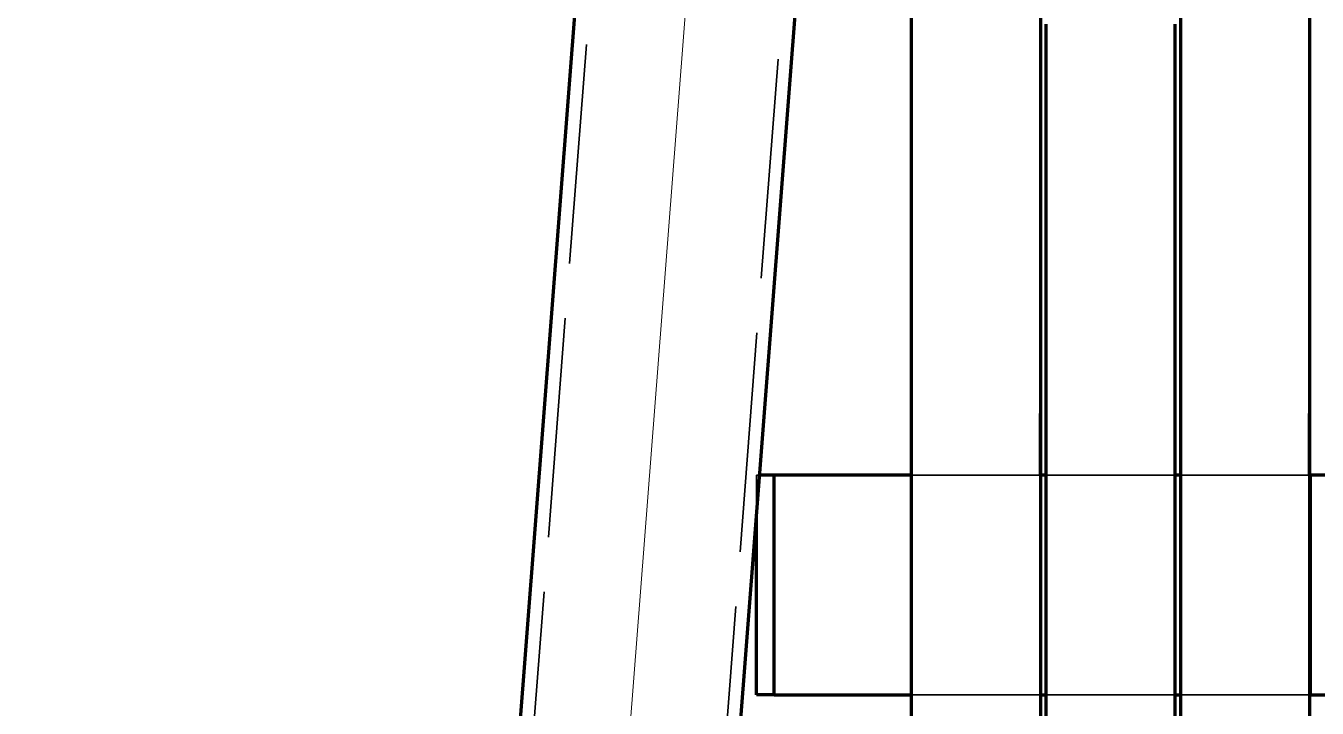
# Model space of a CAD drawing. Header units: millimetres. Extents: x 0 to 2382, y 0 to 420.
# Drawn here: x 247.8 to 271.31, y 229.47 to 241.89 of the extents above; entities that cross this region are included whole.
import ezdxf

# ---------------------------------------------------------------- set-up
doc = ezdxf.new("R2010")
doc.units = ezdxf.units.MM
doc.linetypes.add('IRAM-E-TRAZOS', pattern=[5, 4, -1])
doc.linetypes.add('IRAM-F-TRAZO-PUNTO', pattern=[20, 15, -2, 1, -2])
for name, color, linetype, lineweight in [('01-VISIBLE', 7, 'CONTINUOUS', 70), ('02-OCULTA', 4, 'IRAM-E-TRAZOS', 35), ('03-EJE', 1, 'IRAM-F-TRAZO-PUNTO', 18), ('08-FINA', 5, 'CONTINUOUS', 18)]:
    doc.layers.add(name, color=color, linetype=linetype, lineweight=lineweight)

msp = doc.modelspace()

# ---------------------------------------------------------------- linework, layer by layer
at = {"layer": '01-VISIBLE'}
for p, q in [((256.295, 222.633), (258.903, 256.449)), ((260.283, 222.325), (262.891, 256.141)), ((263.922, 249.816), (263.922, 241.803)), ((266.272, 249.816), (266.272, 241.803)), ((268.822, 249.816), (268.822, 241.803)), ((271.172, 249.816), (271.172, 241.803)), ((263.922, 237.893), (263.922, 234.79)), ((266.272, 237.893), (266.272, 234.79)), ((268.822, 237.893), (268.822, 234.79)), ((271.172, 237.893), (271.172, 234.79)), ((266.372, 237.235), (266.372, 235.097)), ((268.722, 237.235), (268.722, 235.097)), ((261.422, 233.709), (261.161, 233.709)), ((263.922, 233.709), (261.422, 233.709)), ((261.422, 229.709), (261.422, 233.709)), ((266.372, 233.709), (266.272, 233.709)), ((268.822, 233.709), (268.722, 233.709)), ((271.522, 233.709), (271.172, 233.709)), ((261.102, 229.709), (261.102, 232.937)), ((263.922, 233.027), (263.922, 229.209)), ((266.272, 233.027), (266.272, 229.209)), ((268.822, 233.027), (268.822, 229.209)), ((271.172, 233.027), (271.172, 229.209)), ((266.372, 232.716), (266.372, 229.209)), ((268.722, 232.716), (268.722, 229.209)), ((261.422, 229.709), (261.102, 229.709)), ((261.422, 229.709), (263.922, 229.709)), ((266.272, 229.709), (266.372, 229.709)), ((268.722, 229.709), (268.822, 229.709)), ((271.172, 229.709), (271.522, 229.709))]:
    msp.add_line(p, q, dxfattribs=at)
for points in [[(263.922, 241.803), (263.922, 241.753), (263.922, 241.702), (263.922, 241.652), (263.922, 241.602), (263.922, 241.552), (263.922, 241.502), (263.922, 241.452), (263.922, 241.402), (263.922, 241.352), (263.922, 241.301), (263.922, 241.251), (263.922, 241.201), (263.922, 241.151), (263.922, 241.101), (263.922, 241.051), (263.922, 241.001), (263.922, 240.951), (263.922, 240.9), (263.922, 240.85), (263.922, 240.8), (263.922, 240.75), (263.922, 240.7), (263.922, 240.65), (263.922, 240.6), (263.922, 240.55), (263.922, 240.499), (263.922, 240.449), (263.922, 240.399), (263.922, 240.349), (263.922, 240.299), (263.922, 240.249), (263.922, 240.199), (263.922, 240.149), (263.922, 240.098), (263.922, 240.048), (263.922, 239.998), (263.922, 239.948), (263.922, 239.898), (263.922, 239.848), (263.922, 239.798), (263.922, 239.748), (263.922, 239.697), (263.922, 239.647), (263.922, 239.597), (263.922, 239.547), (263.922, 239.497), (263.922, 239.447), (263.922, 239.397), (263.922, 239.347), (263.922, 239.296), (263.922, 239.246), (263.922, 239.196), (263.922, 239.146), (263.922, 239.096), (263.922, 239.046), (263.922, 238.996), (263.922, 238.946), (263.922, 238.895), (263.922, 238.845), (263.922, 238.795), (263.922, 238.745), (263.922, 238.695), (263.922, 238.645), (263.922, 238.595), (263.922, 238.545), (263.922, 238.494), (263.922, 238.444), (263.922, 238.394), (263.922, 238.344), (263.922, 238.294), (263.922, 238.244), (263.922, 238.194), (263.922, 238.144), (263.922, 238.093), (263.922, 238.043), (263.922, 237.993), (263.922, 237.943), (263.922, 237.893)], [(266.272, 241.803), (266.272, 241.753), (266.272, 241.702), (266.272, 241.652), (266.272, 241.602), (266.272, 241.552), (266.272, 241.502), (266.272, 241.452), (266.272, 241.402), (266.272, 241.352), (266.272, 241.301), (266.272, 241.251), (266.272, 241.201), (266.272, 241.151), (266.272, 241.101), (266.272, 241.051), (266.272, 241.001), (266.272, 240.951), (266.272, 240.9), (266.272, 240.85), (266.272, 240.8), (266.272, 240.75), (266.272, 240.7), (266.272, 240.65), (266.272, 240.6), (266.272, 240.55), (266.272, 240.499), (266.272, 240.449), (266.272, 240.399), (266.272, 240.349), (266.272, 240.299), (266.272, 240.249), (266.272, 240.199), (266.272, 240.149), (266.272, 240.098), (266.272, 240.048), (266.272, 239.998), (266.272, 239.948), (266.272, 239.898), (266.272, 239.848), (266.272, 239.798), (266.272, 239.748), (266.272, 239.697), (266.272, 239.647), (266.272, 239.597), (266.272, 239.547), (266.272, 239.497), (266.272, 239.447), (266.272, 239.397), (266.272, 239.347), (266.272, 239.296), (266.272, 239.246), (266.272, 239.196), (266.272, 239.146), (266.272, 239.096), (266.272, 239.046), (266.272, 238.996), (266.272, 238.946), (266.272, 238.895), (266.272, 238.845), (266.272, 238.795), (266.272, 238.745), (266.272, 238.695), (266.272, 238.645), (266.272, 238.595), (266.272, 238.545), (266.272, 238.494), (266.272, 238.444), (266.272, 238.394), (266.272, 238.344), (266.272, 238.294), (266.272, 238.244), (266.272, 238.194), (266.272, 238.144), (266.272, 238.093), (266.272, 238.043), (266.272, 237.993), (266.272, 237.943), (266.272, 237.893)], [(266.372, 241.924), (266.372, 241.873), (266.372, 241.823), (266.372, 241.772), (266.372, 241.722), (266.372, 241.672), (266.372, 241.621), (266.372, 241.571), (266.372, 241.52), (266.372, 241.47), (266.372, 241.419), (266.372, 241.369), (266.372, 241.319), (266.372, 241.268), (266.372, 241.218), (266.372, 241.167), (266.372, 241.117), (266.372, 241.067), (266.372, 241.016), (266.372, 240.966), (266.372, 240.915), (266.372, 240.865), (266.372, 240.815), (266.372, 240.764), (266.372, 240.714), (266.372, 240.663), (266.372, 240.613), (266.372, 240.563), (266.372, 240.512), (266.372, 240.462), (266.372, 240.411), (266.372, 240.361), (266.372, 240.31), (266.372, 240.26), (266.372, 240.21), (266.372, 240.159), (266.372, 240.109), (266.372, 240.058), (266.372, 240.008), (266.372, 239.958), (266.372, 239.907), (266.372, 239.857), (266.372, 239.806), (266.372, 239.756), (266.372, 239.706), (266.372, 239.655), (266.372, 239.605), (266.372, 239.554), (266.372, 239.504), (266.372, 239.453), (266.372, 239.403), (266.372, 239.353), (266.372, 239.302), (266.372, 239.252), (266.372, 239.201), (266.372, 239.151), (266.372, 239.101), (266.372, 239.05), (266.372, 239), (266.372, 238.949), (266.372, 238.899), (266.372, 238.849), (266.372, 238.798), (266.372, 238.748), (266.372, 238.697), (266.372, 238.647), (266.372, 238.596), (266.372, 238.546), (266.372, 238.496), (266.372, 238.445), (266.372, 238.395), (266.372, 238.344), (266.372, 238.294), (266.372, 238.244), (266.372, 238.193), (266.372, 238.143), (266.372, 238.092), (266.372, 238.042), (266.372, 237.992), (266.372, 237.941), (266.372, 237.891), (266.372, 237.84), (266.372, 237.79), (266.372, 237.739), (266.372, 237.689), (266.372, 237.639), (266.372, 237.588), (266.372, 237.538), (266.372, 237.487), (266.372, 237.437), (266.372, 237.387), (266.372, 237.336), (266.372, 237.286), (266.372, 237.235)], [(268.722, 241.924), (268.722, 241.873), (268.722, 241.823), (268.722, 241.772), (268.722, 241.722), (268.722, 241.672), (268.722, 241.621), (268.722, 241.571), (268.722, 241.52), (268.722, 241.47), (268.722, 241.419), (268.722, 241.369), (268.722, 241.319), (268.722, 241.268), (268.722, 241.218), (268.722, 241.167), (268.722, 241.117), (268.722, 241.067), (268.722, 241.016), (268.722, 240.966), (268.722, 240.915), (268.722, 240.865), (268.722, 240.815), (268.722, 240.764), (268.722, 240.714), (268.722, 240.663), (268.722, 240.613), (268.722, 240.563), (268.722, 240.512), (268.722, 240.462), (268.722, 240.411), (268.722, 240.361), (268.722, 240.31), (268.722, 240.26), (268.722, 240.21), (268.722, 240.159), (268.722, 240.109), (268.722, 240.058), (268.722, 240.008), (268.722, 239.958), (268.722, 239.907), (268.722, 239.857), (268.722, 239.806), (268.722, 239.756), (268.722, 239.706), (268.722, 239.655), (268.722, 239.605), (268.722, 239.554), (268.722, 239.504), (268.722, 239.453), (268.722, 239.403), (268.722, 239.353), (268.722, 239.302), (268.722, 239.252), (268.722, 239.201), (268.722, 239.151), (268.722, 239.101), (268.722, 239.05), (268.722, 239), (268.722, 238.949), (268.722, 238.899), (268.722, 238.849), (268.722, 238.798), (268.722, 238.748), (268.722, 238.697), (268.722, 238.647), (268.722, 238.596), (268.722, 238.546), (268.722, 238.496), (268.722, 238.445), (268.722, 238.395), (268.722, 238.344), (268.722, 238.294), (268.722, 238.244), (268.722, 238.193), (268.722, 238.143), (268.722, 238.092), (268.722, 238.042), (268.722, 237.992), (268.722, 237.941), (268.722, 237.891), (268.722, 237.84), (268.722, 237.79), (268.722, 237.739), (268.722, 237.689), (268.722, 237.639), (268.722, 237.588), (268.722, 237.538), (268.722, 237.487), (268.722, 237.437), (268.722, 237.387), (268.722, 237.336), (268.722, 237.286), (268.722, 237.235)], [(268.822, 241.803), (268.822, 241.753), (268.822, 241.702), (268.822, 241.652), (268.822, 241.602), (268.822, 241.552), (268.822, 241.502), (268.822, 241.452), (268.822, 241.402), (268.822, 241.352), (268.822, 241.301), (268.822, 241.251), (268.822, 241.201), (268.822, 241.151), (268.822, 241.101), (268.822, 241.051), (268.822, 241.001), (268.822, 240.951), (268.822, 240.9), (268.822, 240.85), (268.822, 240.8), (268.822, 240.75), (268.822, 240.7), (268.822, 240.65), (268.822, 240.6), (268.822, 240.55), (268.822, 240.499), (268.822, 240.449), (268.822, 240.399), (268.822, 240.349), (268.822, 240.299), (268.822, 240.249), (268.822, 240.199), (268.822, 240.149), (268.822, 240.098), (268.822, 240.048), (268.822, 239.998), (268.822, 239.948), (268.822, 239.898), (268.822, 239.848), (268.822, 239.798), (268.822, 239.748), (268.822, 239.697), (268.822, 239.647), (268.822, 239.597), (268.822, 239.547), (268.822, 239.497), (268.822, 239.447), (268.822, 239.397), (268.822, 239.347), (268.822, 239.296), (268.822, 239.246), (268.822, 239.196), (268.822, 239.146), (268.822, 239.096), (268.822, 239.046), (268.822, 238.996), (268.822, 238.946), (268.822, 238.895), (268.822, 238.845), (268.822, 238.795), (268.822, 238.745), (268.822, 238.695), (268.822, 238.645), (268.822, 238.595), (268.822, 238.545), (268.822, 238.494), (268.822, 238.444), (268.822, 238.394), (268.822, 238.344), (268.822, 238.294), (268.822, 238.244), (268.822, 238.194), (268.822, 238.144), (268.822, 238.093), (268.822, 238.043), (268.822, 237.993), (268.822, 237.943), (268.822, 237.893)], [(271.172, 241.803), (271.172, 241.753), (271.172, 241.702), (271.172, 241.652), (271.172, 241.602), (271.172, 241.552), (271.172, 241.502), (271.172, 241.452), (271.172, 241.402), (271.172, 241.352), (271.172, 241.301), (271.172, 241.251), (271.172, 241.201), (271.172, 241.151), (271.172, 241.101), (271.172, 241.051), (271.172, 241.001), (271.172, 240.951), (271.172, 240.9), (271.172, 240.85), (271.172, 240.8), (271.172, 240.75), (271.172, 240.7), (271.172, 240.65), (271.172, 240.6), (271.172, 240.55), (271.172, 240.499), (271.172, 240.449), (271.172, 240.399), (271.172, 240.349), (271.172, 240.299), (271.172, 240.249), (271.172, 240.199), (271.172, 240.149), (271.172, 240.098), (271.172, 240.048), (271.172, 239.998), (271.172, 239.948), (271.172, 239.898), (271.172, 239.848), (271.172, 239.798), (271.172, 239.748), (271.172, 239.697), (271.172, 239.647), (271.172, 239.597), (271.172, 239.547), (271.172, 239.497), (271.172, 239.447), (271.172, 239.397), (271.172, 239.347), (271.172, 239.296), (271.172, 239.246), (271.172, 239.196), (271.172, 239.146), (271.172, 239.096), (271.172, 239.046), (271.172, 238.996), (271.172, 238.946), (271.172, 238.895), (271.172, 238.845), (271.172, 238.795), (271.172, 238.745), (271.172, 238.695), (271.172, 238.645), (271.172, 238.595), (271.172, 238.545), (271.172, 238.494), (271.172, 238.444), (271.172, 238.394), (271.172, 238.344), (271.172, 238.294), (271.172, 238.244), (271.172, 238.194), (271.172, 238.144), (271.172, 238.093), (271.172, 238.043), (271.172, 237.993), (271.172, 237.943), (271.172, 237.893)], [(266.372, 235.097), (266.372, 235.046), (266.372, 234.996), (266.372, 234.945), (266.372, 234.894), (266.372, 234.844), (266.372, 234.793), (266.372, 234.742), (266.372, 234.692), (266.372, 234.641), (266.372, 234.591), (266.372, 234.54), (266.372, 234.489), (266.372, 234.439), (266.372, 234.388), (266.372, 234.337), (266.372, 234.287), (266.372, 234.236), (266.372, 234.185), (266.372, 234.135), (266.372, 234.084), (266.372, 234.033), (266.372, 233.983), (266.372, 233.932), (266.372, 233.881), (266.372, 233.831), (266.372, 233.78), (266.372, 233.729), (266.372, 233.679), (266.372, 233.628), (266.372, 233.577), (266.372, 233.527), (266.372, 233.476), (266.372, 233.425), (266.372, 233.375), (266.372, 233.324), (266.372, 233.273), (266.372, 233.223), (266.372, 233.172), (266.372, 233.121), (266.372, 233.071), (266.372, 233.02), (266.372, 232.969), (266.372, 232.919), (266.372, 232.868), (266.372, 232.818), (266.372, 232.767), (266.372, 232.716)], [(268.722, 235.097), (268.722, 235.046), (268.722, 234.996), (268.722, 234.945), (268.722, 234.894), (268.722, 234.844), (268.722, 234.793), (268.722, 234.742), (268.722, 234.692), (268.722, 234.641), (268.722, 234.591), (268.722, 234.54), (268.722, 234.489), (268.722, 234.439), (268.722, 234.388), (268.722, 234.337), (268.722, 234.287), (268.722, 234.236), (268.722, 234.185), (268.722, 234.135), (268.722, 234.084), (268.722, 234.033), (268.722, 233.983), (268.722, 233.932), (268.722, 233.881), (268.722, 233.831), (268.722, 233.78), (268.722, 233.729), (268.722, 233.679), (268.722, 233.628), (268.722, 233.577), (268.722, 233.527), (268.722, 233.476), (268.722, 233.425), (268.722, 233.375), (268.722, 233.324), (268.722, 233.273), (268.722, 233.223), (268.722, 233.172), (268.722, 233.121), (268.722, 233.071), (268.722, 233.02), (268.722, 232.969), (268.722, 232.919), (268.722, 232.868), (268.722, 232.818), (268.722, 232.767), (268.722, 232.716)], [(263.922, 234.79), (263.922, 234.74), (263.922, 234.689), (263.922, 234.639), (263.922, 234.588), (263.922, 234.538), (263.922, 234.488), (263.922, 234.437), (263.922, 234.387), (263.922, 234.337), (263.922, 234.286), (263.922, 234.236), (263.922, 234.185), (263.922, 234.135), (263.922, 234.085), (263.922, 234.034), (263.922, 233.984), (263.922, 233.933), (263.922, 233.883), (263.922, 233.833), (263.922, 233.782), (263.922, 233.732), (263.922, 233.682), (263.922, 233.631), (263.922, 233.581), (263.922, 233.53), (263.922, 233.48), (263.922, 233.43), (263.922, 233.379), (263.922, 233.329), (263.922, 233.278), (263.922, 233.228), (263.922, 233.178), (263.922, 233.127), (263.922, 233.077), (263.922, 233.027)], [(266.272, 233.709), (266.272, 233.76), (266.272, 233.812), (266.272, 233.863), (266.272, 233.914), (266.272, 233.965), (266.272, 234.016), (266.272, 234.067), (266.272, 234.118), (266.272, 234.169), (266.272, 234.22), (266.272, 234.272), (266.272, 234.323), (266.272, 234.374), (266.272, 234.425), (266.272, 234.476), (266.272, 234.527), (266.272, 234.578), (266.272, 234.629), (266.272, 234.68), (266.272, 234.731), (266.272, 234.783), (266.272, 234.834)], [(266.272, 234.79), (266.272, 234.74), (266.272, 234.689), (266.272, 234.639), (266.272, 234.588), (266.272, 234.538), (266.272, 234.488), (266.272, 234.437), (266.272, 234.387), (266.272, 234.337), (266.272, 234.286), (266.272, 234.236), (266.272, 234.185), (266.272, 234.135), (266.272, 234.085), (266.272, 234.034), (266.272, 233.984), (266.272, 233.933), (266.272, 233.883), (266.272, 233.833), (266.272, 233.782), (266.272, 233.732), (266.272, 233.682), (266.272, 233.631), (266.272, 233.581), (266.272, 233.53), (266.272, 233.48), (266.272, 233.43), (266.272, 233.379), (266.272, 233.329), (266.272, 233.278), (266.272, 233.228), (266.272, 233.178), (266.272, 233.127), (266.272, 233.077), (266.272, 233.027)], [(268.822, 234.79), (268.822, 234.74), (268.822, 234.689), (268.822, 234.639), (268.822, 234.588), (268.822, 234.538), (268.822, 234.488), (268.822, 234.437), (268.822, 234.387), (268.822, 234.337), (268.822, 234.286), (268.822, 234.236), (268.822, 234.185), (268.822, 234.135), (268.822, 234.085), (268.822, 234.034), (268.822, 233.984), (268.822, 233.933), (268.822, 233.883), (268.822, 233.833), (268.822, 233.782), (268.822, 233.732), (268.822, 233.682), (268.822, 233.631), (268.822, 233.581), (268.822, 233.53), (268.822, 233.48), (268.822, 233.43), (268.822, 233.379), (268.822, 233.329), (268.822, 233.278), (268.822, 233.228), (268.822, 233.178), (268.822, 233.127), (268.822, 233.077), (268.822, 233.027)], [(271.172, 233.709), (271.172, 233.76), (271.172, 233.812), (271.172, 233.863), (271.172, 233.914), (271.172, 233.965), (271.172, 234.016), (271.172, 234.067), (271.172, 234.118), (271.172, 234.169), (271.172, 234.22), (271.172, 234.272), (271.172, 234.323), (271.172, 234.374), (271.172, 234.425), (271.172, 234.476), (271.172, 234.527), (271.172, 234.578), (271.172, 234.629), (271.172, 234.68), (271.172, 234.731), (271.172, 234.783), (271.172, 234.834)], [(271.172, 234.79), (271.172, 234.74), (271.172, 234.689), (271.172, 234.639), (271.172, 234.588), (271.172, 234.538), (271.172, 234.488), (271.172, 234.437), (271.172, 234.387), (271.172, 234.337), (271.172, 234.286), (271.172, 234.236), (271.172, 234.185), (271.172, 234.135), (271.172, 234.085), (271.172, 234.034), (271.172, 233.984), (271.172, 233.933), (271.172, 233.883), (271.172, 233.833), (271.172, 233.782), (271.172, 233.732), (271.172, 233.682), (271.172, 233.631), (271.172, 233.581), (271.172, 233.53), (271.172, 233.48), (271.172, 233.43), (271.172, 233.379), (271.172, 233.329), (271.172, 233.278), (271.172, 233.228), (271.172, 233.178), (271.172, 233.127), (271.172, 233.077), (271.172, 233.027)]]:
    msp.add_lwpolyline(points, dxfattribs=at)
at = {"layer": '02-OCULTA'}
for p, q in [((256.544, 222.612), (259.153, 256.43)), ((260.034, 222.343), (262.642, 256.16)), ((263.922, 241.894), (263.922, 249.725)), ((266.272, 241.894), (266.272, 249.725)), ((268.822, 241.894), (268.822, 249.725)), ((271.172, 241.894), (271.172, 249.725)), ((263.922, 234.834), (263.922, 237.798)), ((266.272, 234.834), (266.272, 237.798)), ((268.822, 234.834), (268.822, 237.798)), ((271.172, 234.834), (271.172, 237.798)), ((266.372, 234.921), (266.372, 237.61)), ((268.722, 234.921), (268.722, 237.61)), ((261.422, 233.709), (261.102, 233.709)), ((261.102, 233.709), (271.202, 233.709)), ((271.202, 233.709), (261.102, 233.709)), ((261.161, 233.709), (261.102, 233.709)), ((261.102, 232.937), (261.102, 233.709)), ((261.102, 229.709), (261.102, 233.709)), ((261.102, 229.709), (261.102, 233.709)), ((261.102, 229.709), (261.102, 233.709)), ((261.422, 229.709), (261.422, 233.709)), ((271.522, 233.709), (261.422, 233.709)), ((261.422, 229.709), (261.422, 233.709)), ((261.422, 229.709), (261.422, 233.709)), ((266.272, 233.709), (263.922, 233.709)), ((268.722, 233.709), (266.372, 233.709)), ((271.172, 233.709), (268.822, 233.709)), ((271.202, 233.709), (271.202, 229.709)), ((271.202, 233.709), (271.202, 229.709)), ((263.922, 229.209), (263.922, 232.983)), ((266.272, 229.209), (266.272, 232.983)), ((266.372, 229.209), (266.372, 232.895)), ((268.722, 229.209), (268.722, 232.895)), ((268.822, 229.209), (268.822, 232.983)), ((271.172, 229.209), (271.172, 232.983)), ((261.102, 229.709), (271.202, 229.709)), ((271.202, 229.709), (261.102, 229.709)), ((261.422, 229.709), (261.102, 229.709)), ((261.422, 229.709), (271.522, 229.709)), ((263.922, 229.709), (266.272, 229.709)), ((266.372, 229.709), (268.722, 229.709)), ((268.822, 229.709), (271.172, 229.709))]:
    msp.add_line(p, q, dxfattribs=at)
for points in [[(263.922, 237.798), (263.922, 237.849), (263.922, 237.899), (263.922, 237.95), (263.922, 238), (263.922, 238.051), (263.922, 238.101), (263.922, 238.152), (263.922, 238.203), (263.922, 238.253), (263.922, 238.304), (263.922, 238.354), (263.922, 238.405), (263.922, 238.455), (263.922, 238.506), (263.922, 238.557), (263.922, 238.607), (263.922, 238.658), (263.922, 238.708), (263.922, 238.759), (263.922, 238.809), (263.922, 238.86), (263.922, 238.911), (263.922, 238.961), (263.922, 239.012), (263.922, 239.062), (263.922, 239.113), (263.922, 239.163), (263.922, 239.214), (263.922, 239.264), (263.922, 239.315), (263.922, 239.366), (263.922, 239.416), (263.922, 239.467), (263.922, 239.517), (263.922, 239.568), (263.922, 239.618), (263.922, 239.669), (263.922, 239.72), (263.922, 239.77), (263.922, 239.821), (263.922, 239.871), (263.922, 239.922), (263.922, 239.972), (263.922, 240.023), (263.922, 240.074), (263.922, 240.124), (263.922, 240.175), (263.922, 240.225), (263.922, 240.276), (263.922, 240.326), (263.922, 240.377), (263.922, 240.427), (263.922, 240.478), (263.922, 240.529), (263.922, 240.579), (263.922, 240.63), (263.922, 240.68), (263.922, 240.731), (263.922, 240.781), (263.922, 240.832), (263.922, 240.883), (263.922, 240.933), (263.922, 240.984), (263.922, 241.034), (263.922, 241.085), (263.922, 241.135), (263.922, 241.186), (263.922, 241.237), (263.922, 241.287), (263.922, 241.338), (263.922, 241.388), (263.922, 241.439), (263.922, 241.489), (263.922, 241.54), (263.922, 241.59), (263.922, 241.641), (263.922, 241.692), (263.922, 241.742), (263.922, 241.793), (263.922, 241.843), (263.922, 241.894)], [(266.272, 237.798), (266.272, 237.849), (266.272, 237.899), (266.272, 237.95), (266.272, 238), (266.272, 238.051), (266.272, 238.101), (266.272, 238.152), (266.272, 238.203), (266.272, 238.253), (266.272, 238.304), (266.272, 238.354), (266.272, 238.405), (266.272, 238.455), (266.272, 238.506), (266.272, 238.557), (266.272, 238.607), (266.272, 238.658), (266.272, 238.708), (266.272, 238.759), (266.272, 238.809), (266.272, 238.86), (266.272, 238.911), (266.272, 238.961), (266.272, 239.012), (266.272, 239.062), (266.272, 239.113), (266.272, 239.163), (266.272, 239.214), (266.272, 239.264), (266.272, 239.315), (266.272, 239.366), (266.272, 239.416), (266.272, 239.467), (266.272, 239.517), (266.272, 239.568), (266.272, 239.618), (266.272, 239.669), (266.272, 239.72), (266.272, 239.77), (266.272, 239.821), (266.272, 239.871), (266.272, 239.922), (266.272, 239.972), (266.272, 240.023), (266.272, 240.074), (266.272, 240.124), (266.272, 240.175), (266.272, 240.225), (266.272, 240.276), (266.272, 240.326), (266.272, 240.377), (266.272, 240.427), (266.272, 240.478), (266.272, 240.529), (266.272, 240.579), (266.272, 240.63), (266.272, 240.68), (266.272, 240.731), (266.272, 240.781), (266.272, 240.832), (266.272, 240.883), (266.272, 240.933), (266.272, 240.984), (266.272, 241.034), (266.272, 241.085), (266.272, 241.135), (266.272, 241.186), (266.272, 241.237), (266.272, 241.287), (266.272, 241.338), (266.272, 241.388), (266.272, 241.439), (266.272, 241.489), (266.272, 241.54), (266.272, 241.59), (266.272, 241.641), (266.272, 241.692), (266.272, 241.742), (266.272, 241.793), (266.272, 241.843), (266.272, 241.894)], [(266.372, 237.61), (266.372, 237.66), (266.372, 237.71), (266.372, 237.761), (266.372, 237.811), (266.372, 237.861), (266.372, 237.911), (266.372, 237.961), (266.372, 238.011), (266.372, 238.061), (266.372, 238.112), (266.372, 238.162), (266.372, 238.212), (266.372, 238.262), (266.372, 238.312), (266.372, 238.362), (266.372, 238.413), (266.372, 238.463), (266.372, 238.513), (266.372, 238.563), (266.372, 238.613), (266.372, 238.663), (266.372, 238.713), (266.372, 238.764), (266.372, 238.814), (266.372, 238.864), (266.372, 238.914), (266.372, 238.964), (266.372, 239.014), (266.372, 239.065), (266.372, 239.115), (266.372, 239.165), (266.372, 239.215), (266.372, 239.265), (266.372, 239.315), (266.372, 239.365), (266.372, 239.416), (266.372, 239.466), (266.372, 239.516), (266.372, 239.566), (266.372, 239.616), (266.372, 239.666), (266.372, 239.717), (266.372, 239.767), (266.372, 239.817), (266.372, 239.867), (266.372, 239.917), (266.372, 239.967), (266.372, 240.017), (266.372, 240.068), (266.372, 240.118), (266.372, 240.168), (266.372, 240.218), (266.372, 240.268), (266.372, 240.318), (266.372, 240.369), (266.372, 240.419), (266.372, 240.469), (266.372, 240.519), (266.372, 240.569), (266.372, 240.619), (266.372, 240.669), (266.372, 240.72), (266.372, 240.77), (266.372, 240.82), (266.372, 240.87), (266.372, 240.92), (266.372, 240.97), (266.372, 241.021), (266.372, 241.071), (266.372, 241.121), (266.372, 241.171), (266.372, 241.221), (266.372, 241.271), (266.372, 241.321), (266.372, 241.372), (266.372, 241.422), (266.372, 241.472), (266.372, 241.522), (266.372, 241.572), (266.372, 241.622), (266.372, 241.673), (266.372, 241.723), (266.372, 241.773), (266.372, 241.823), (266.372, 241.873), (266.372, 241.923)], [(268.722, 237.61), (268.722, 237.66), (268.722, 237.71), (268.722, 237.761), (268.722, 237.811), (268.722, 237.861), (268.722, 237.911), (268.722, 237.961), (268.722, 238.011), (268.722, 238.061), (268.722, 238.112), (268.722, 238.162), (268.722, 238.212), (268.722, 238.262), (268.722, 238.312), (268.722, 238.362), (268.722, 238.413), (268.722, 238.463), (268.722, 238.513), (268.722, 238.563), (268.722, 238.613), (268.722, 238.663), (268.722, 238.713), (268.722, 238.764), (268.722, 238.814), (268.722, 238.864), (268.722, 238.914), (268.722, 238.964), (268.722, 239.014), (268.722, 239.065), (268.722, 239.115), (268.722, 239.165), (268.722, 239.215), (268.722, 239.265), (268.722, 239.315), (268.722, 239.365), (268.722, 239.416), (268.722, 239.466), (268.722, 239.516), (268.722, 239.566), (268.722, 239.616), (268.722, 239.666), (268.722, 239.717), (268.722, 239.767), (268.722, 239.817), (268.722, 239.867), (268.722, 239.917), (268.722, 239.967), (268.722, 240.017), (268.722, 240.068), (268.722, 240.118), (268.722, 240.168), (268.722, 240.218), (268.722, 240.268), (268.722, 240.318), (268.722, 240.369), (268.722, 240.419), (268.722, 240.469), (268.722, 240.519), (268.722, 240.569), (268.722, 240.619), (268.722, 240.669), (268.722, 240.72), (268.722, 240.77), (268.722, 240.82), (268.722, 240.87), (268.722, 240.92), (268.722, 240.97), (268.722, 241.021), (268.722, 241.071), (268.722, 241.121), (268.722, 241.171), (268.722, 241.221), (268.722, 241.271), (268.722, 241.321), (268.722, 241.372), (268.722, 241.422), (268.722, 241.472), (268.722, 241.522), (268.722, 241.572), (268.722, 241.622), (268.722, 241.673), (268.722, 241.723), (268.722, 241.773), (268.722, 241.823), (268.722, 241.873), (268.722, 241.923)], [(268.822, 237.798), (268.822, 237.849), (268.822, 237.899), (268.822, 237.95), (268.822, 238), (268.822, 238.051), (268.822, 238.101), (268.822, 238.152), (268.822, 238.203), (268.822, 238.253), (268.822, 238.304), (268.822, 238.354), (268.822, 238.405), (268.822, 238.455), (268.822, 238.506), (268.822, 238.557), (268.822, 238.607), (268.822, 238.658), (268.822, 238.708), (268.822, 238.759), (268.822, 238.809), (268.822, 238.86), (268.822, 238.911), (268.822, 238.961), (268.822, 239.012), (268.822, 239.062), (268.822, 239.113), (268.822, 239.163), (268.822, 239.214), (268.822, 239.264), (268.822, 239.315), (268.822, 239.366), (268.822, 239.416), (268.822, 239.467), (268.822, 239.517), (268.822, 239.568), (268.822, 239.618), (268.822, 239.669), (268.822, 239.72), (268.822, 239.77), (268.822, 239.821), (268.822, 239.871), (268.822, 239.922), (268.822, 239.972), (268.822, 240.023), (268.822, 240.074), (268.822, 240.124), (268.822, 240.175), (268.822, 240.225), (268.822, 240.276), (268.822, 240.326), (268.822, 240.377), (268.822, 240.427), (268.822, 240.478), (268.822, 240.529), (268.822, 240.579), (268.822, 240.63), (268.822, 240.68), (268.822, 240.731), (268.822, 240.781), (268.822, 240.832), (268.822, 240.883), (268.822, 240.933), (268.822, 240.984), (268.822, 241.034), (268.822, 241.085), (268.822, 241.135), (268.822, 241.186), (268.822, 241.237), (268.822, 241.287), (268.822, 241.338), (268.822, 241.388), (268.822, 241.439), (268.822, 241.489), (268.822, 241.54), (268.822, 241.59), (268.822, 241.641), (268.822, 241.692), (268.822, 241.742), (268.822, 241.793), (268.822, 241.843), (268.822, 241.894)], [(271.172, 237.798), (271.172, 237.849), (271.172, 237.899), (271.172, 237.95), (271.172, 238), (271.172, 238.051), (271.172, 238.101), (271.172, 238.152), (271.172, 238.203), (271.172, 238.253), (271.172, 238.304), (271.172, 238.354), (271.172, 238.405), (271.172, 238.455), (271.172, 238.506), (271.172, 238.557), (271.172, 238.607), (271.172, 238.658), (271.172, 238.708), (271.172, 238.759), (271.172, 238.809), (271.172, 238.86), (271.172, 238.911), (271.172, 238.961), (271.172, 239.012), (271.172, 239.062), (271.172, 239.113), (271.172, 239.163), (271.172, 239.214), (271.172, 239.264), (271.172, 239.315), (271.172, 239.366), (271.172, 239.416), (271.172, 239.467), (271.172, 239.517), (271.172, 239.568), (271.172, 239.618), (271.172, 239.669), (271.172, 239.72), (271.172, 239.77), (271.172, 239.821), (271.172, 239.871), (271.172, 239.922), (271.172, 239.972), (271.172, 240.023), (271.172, 240.074), (271.172, 240.124), (271.172, 240.175), (271.172, 240.225), (271.172, 240.276), (271.172, 240.326), (271.172, 240.377), (271.172, 240.427), (271.172, 240.478), (271.172, 240.529), (271.172, 240.579), (271.172, 240.63), (271.172, 240.68), (271.172, 240.731), (271.172, 240.781), (271.172, 240.832), (271.172, 240.883), (271.172, 240.933), (271.172, 240.984), (271.172, 241.034), (271.172, 241.085), (271.172, 241.135), (271.172, 241.186), (271.172, 241.237), (271.172, 241.287), (271.172, 241.338), (271.172, 241.388), (271.172, 241.439), (271.172, 241.489), (271.172, 241.54), (271.172, 241.59), (271.172, 241.641), (271.172, 241.692), (271.172, 241.742), (271.172, 241.793), (271.172, 241.843), (271.172, 241.894)], [(263.922, 232.983), (263.922, 233.033), (263.922, 233.083), (263.922, 233.133), (263.922, 233.183), (263.922, 233.233), (263.922, 233.283), (263.922, 233.333), (263.922, 233.383), (263.922, 233.433), (263.922, 233.483), (263.922, 233.533), (263.922, 233.583), (263.922, 233.633), (263.922, 233.683), (263.922, 233.733), (263.922, 233.783), (263.922, 233.833), (263.922, 233.883), (263.922, 233.933), (263.922, 233.983), (263.922, 234.033), (263.922, 234.083), (263.922, 234.133), (263.922, 234.183), (263.922, 234.233), (263.922, 234.283), (263.922, 234.333), (263.922, 234.383), (263.922, 234.433), (263.922, 234.483), (263.922, 234.533), (263.922, 234.584), (263.922, 234.634), (263.922, 234.684), (263.922, 234.734), (263.922, 234.784), (263.922, 234.834)], [(266.372, 232.895), (266.372, 232.945), (266.372, 232.996), (266.372, 233.047), (266.372, 233.097), (266.372, 233.148), (266.372, 233.198), (266.372, 233.249), (266.372, 233.3), (266.372, 233.35), (266.372, 233.401), (266.372, 233.452), (266.372, 233.502), (266.372, 233.553), (266.372, 233.604), (266.372, 233.654), (266.372, 233.705), (266.372, 233.756), (266.372, 233.806), (266.372, 233.857), (266.372, 233.908), (266.372, 233.958), (266.372, 234.009), (266.372, 234.06), (266.372, 234.11), (266.372, 234.161), (266.372, 234.212), (266.372, 234.262), (266.372, 234.313), (266.372, 234.364), (266.372, 234.414), (266.372, 234.465), (266.372, 234.516), (266.372, 234.566), (266.372, 234.617), (266.372, 234.668), (266.372, 234.718), (266.372, 234.769), (266.372, 234.82), (266.372, 234.87), (266.372, 234.921)], [(268.722, 232.895), (268.722, 232.945), (268.722, 232.996), (268.722, 233.047), (268.722, 233.097), (268.722, 233.148), (268.722, 233.198), (268.722, 233.249), (268.722, 233.3), (268.722, 233.35), (268.722, 233.401), (268.722, 233.452), (268.722, 233.502), (268.722, 233.553), (268.722, 233.604), (268.722, 233.654), (268.722, 233.705), (268.722, 233.756), (268.722, 233.806), (268.722, 233.857), (268.722, 233.908), (268.722, 233.958), (268.722, 234.009), (268.722, 234.06), (268.722, 234.11), (268.722, 234.161), (268.722, 234.212), (268.722, 234.262), (268.722, 234.313), (268.722, 234.364), (268.722, 234.414), (268.722, 234.465), (268.722, 234.516), (268.722, 234.566), (268.722, 234.617), (268.722, 234.668), (268.722, 234.718), (268.722, 234.769), (268.722, 234.82), (268.722, 234.87), (268.722, 234.921)], [(268.822, 232.983), (268.822, 233.033), (268.822, 233.083), (268.822, 233.133), (268.822, 233.183), (268.822, 233.233), (268.822, 233.283), (268.822, 233.333), (268.822, 233.383), (268.822, 233.433), (268.822, 233.483), (268.822, 233.533), (268.822, 233.583), (268.822, 233.633), (268.822, 233.683), (268.822, 233.733), (268.822, 233.783), (268.822, 233.833), (268.822, 233.883), (268.822, 233.933), (268.822, 233.983), (268.822, 234.033), (268.822, 234.083), (268.822, 234.133), (268.822, 234.183), (268.822, 234.233), (268.822, 234.283), (268.822, 234.333), (268.822, 234.383), (268.822, 234.433), (268.822, 234.483), (268.822, 234.533), (268.822, 234.584), (268.822, 234.634), (268.822, 234.684), (268.822, 234.734), (268.822, 234.784), (268.822, 234.834)], [(266.272, 232.983), (266.272, 233.034), (266.272, 233.086), (266.272, 233.138), (266.272, 233.19), (266.272, 233.242), (266.272, 233.294), (266.272, 233.346), (266.272, 233.398), (266.272, 233.45), (266.272, 233.502), (266.272, 233.554), (266.272, 233.606), (266.272, 233.657), (266.272, 233.709)], [(271.172, 232.983), (271.172, 233.034), (271.172, 233.086), (271.172, 233.138), (271.172, 233.19), (271.172, 233.242), (271.172, 233.294), (271.172, 233.346), (271.172, 233.398), (271.172, 233.45), (271.172, 233.502), (271.172, 233.554), (271.172, 233.606), (271.172, 233.657), (271.172, 233.709)]]:
    msp.add_lwpolyline(points, dxfattribs=at)
at = {"layer": '03-EJE'}
msp.add_line((261.496, 264.053), (257.905, 217.505), dxfattribs=at)
at = {"layer": '08-FINA'}
msp.add_circle((261.112, 259.08), 36.833, dxfattribs=at)

doc.saveas('drawing.dxf')
